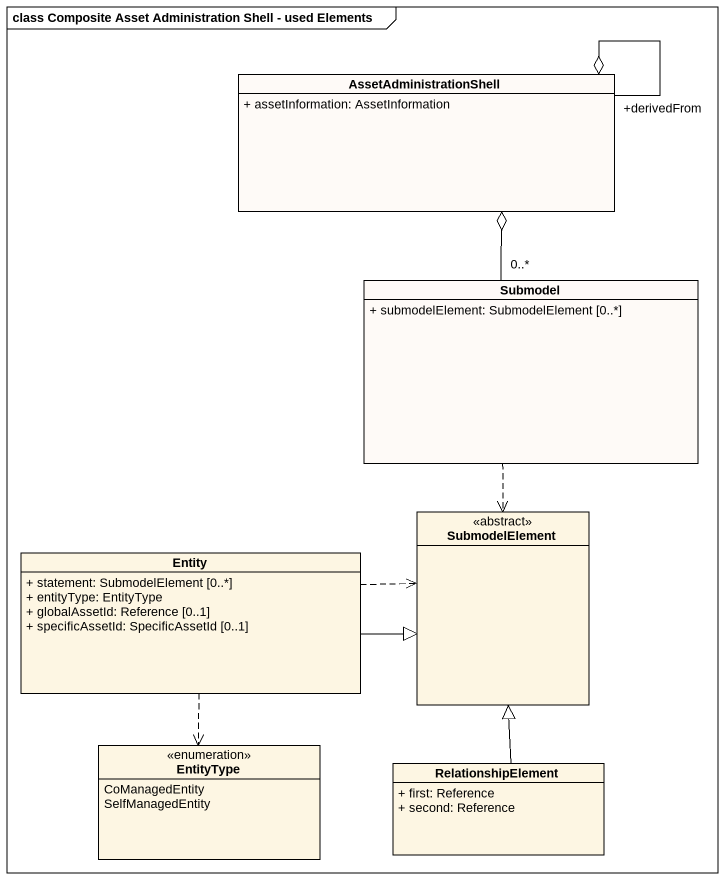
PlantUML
@startuml
mainframe class Composite Asset Administration Shell - used Elements
hide circle
hide empty members
skinparam classAttributeIconSize 0
class AssetAdministrationShell #FEFAF7 {
  + assetInformation: AssetInformation
}
class Submodel #FEFAF7 {
  + submodelElement: SubmodelElement [0..*]
}
class SubmodelElement <<abstract>>
class "Entity" as Entity_ {
  + statement: SubmodelElement [0..*]
  + entityType: EntityType
  + globalAssetId: Reference [0..1]
  + specificAssetId: SpecificAssetId [0..1]
}
enum EntityType {
  CoManagedEntity
  SelfManagedEntity
}
class RelationshipElement {
  + first: Reference
  + second: Reference
}
AssetAdministrationShell "+derivedFrom" --o AssetAdministrationShell
Submodel "0..*" -up-o AssetAdministrationShell
Submodel ..> SubmodelElement
Entity_ -right-|> SubmodelElement
Entity_ .right.> SubmodelElement
Entity_ ..> EntityType
RelationshipElement -up-|> SubmodelElement
@enduml
